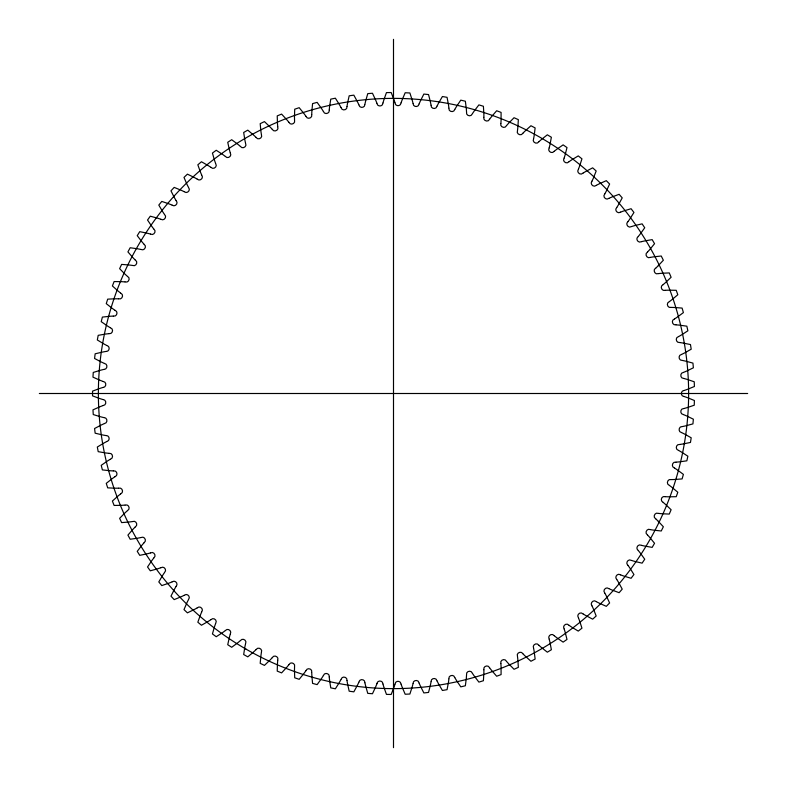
<?xml version="1.0" encoding="UTF-8"?>
<svg xmlns="http://www.w3.org/2000/svg" width="787" height="787" viewBox="0 0 787 787"><rect width="100%" height="100%" fill="white"/><g stroke="black" fill="none" stroke-linecap="round" stroke-linejoin="round"><path stroke-width="1.18" d="M311.741 114.597C312.724 118.178 307.166 119.85 305.986 116.348M483.887 117.352C482.736 120.598 488.284 122.802 489.583 119.211M466.553 674.656C465.786 671.114 471.334 669.776 472.348 673.239M294.564 666.776C295.735 663.323 290.423 661.247 288.977 664.612M329.241 110.052C329.999 113.692 324.342 115.01 323.388 111.449M500.886 123.51C499.509 126.687 504.939 129.206 506.454 125.713M448.924 678.728C448.187 675.384 453.951 673.859 454.807 677.597M277.762 660.096C279.169 656.574 273.709 654.371 272.272 657.647M346.988 106.609C347.52 110.278 341.794 111.252 341.056 107.632M517.472 130.632C515.908 134.036 521.201 136.515 522.883 133.249M431.089 681.552C430.774 677.932 436.451 677.302 437.021 680.863M261.412 652.384C262.986 649.088 257.929 646.343 256.08 649.6M364.873 104.494C365.02 108.094 359.384 108.449 358.931 104.927M533.576 138.846C531.805 142.152 536.941 144.956 538.81 141.798M413.096 683.401C412.782 679.988 418.684 679.191 419.077 683.008M245.574 643.677C247.315 640.411 242.583 637.48 240.429 640.559M382.954 103.058C382.974 106.825 377.111 106.973 376.943 103.333M549.129 148.045C547.162 151.232 552.11 154.35 554.176 151.32M395.054 683.992C395.192 680.361 400.898 680.44 401.026 684.041M230.306 633.997C232.283 630.918 227.591 627.573 225.367 630.564M401.026 102.959C400.878 106.609 395.123 106.609 395.035 102.94M564.092 158.197C561.928 161.266 566.67 164.67 568.922 161.778M377.022 683.45C377.426 679.889 383.053 680.391 382.954 683.942M377.121 683.175L376.943 683.667M215.668 623.383C217.792 620.372 213.484 616.851 210.955 619.654M419.077 103.992C418.704 107.632 412.968 107.258 413.096 103.599M578.396 169.254C576.054 172.186 580.55 175.885 582.99 173.13M358.931 682.073C359.443 678.394 365.207 679.043 364.912 682.732M201.728 611.883C204.049 609.099 199.839 605.154 197.242 607.869M437.021 106.137C436.411 109.777 430.637 108.999 431.069 105.301M591.972 181.187C589.443 183.961 593.723 187.926 596.33 185.339M341.165 679.171C342.011 675.679 347.529 676.879 346.988 680.391M188.516 599.537C190.985 596.792 187.129 592.778 184.296 595.257M454.807 109.403C453.991 112.954 448.324 111.902 448.924 108.272M604.79 193.936C602.104 196.553 606.118 200.774 608.872 198.354M323.388 675.551C324.342 671.97 329.999 673.318 329.241 676.948M176.101 586.394C178.738 583.816 175.117 579.507 172.156 581.859M472.23 113.958C471.059 117.332 465.658 115.659 466.543 112.187M616.792 207.453C613.929 209.903 617.697 214.359 620.589 212.116M305.986 670.652C307.078 667.258 312.557 668.684 311.741 672.177M164.532 572.513C167.306 570.093 164.011 565.607 160.882 567.732M627.878 221.757C625.006 223.754 628.301 228.722 631.43 226.587M153.849 557.924C156.81 555.809 153.672 550.92 150.494 552.936M638.149 236.602C635.02 238.687 638.188 243.567 641.346 241.698M144.09 542.715C147.179 540.777 144.346 535.711 141.05 537.521M647.435 252.115C644.199 253.994 647.022 259.071 650.298 257.408M658.316 265.672L663.352 260.231L661.946 257.418L661.228 256.011L653.849 256.818A93.732 93.732 0 0 0 650.524 257.369M135.295 526.916C138.502 525.175 135.994 519.951 132.59 521.545M655.679 268.229C652.659 269.213 654.538 275.224 658.266 273.63M127.504 510.606C130.77 509.1 128.684 503.749 125.212 505.067M663.018 284.727C659.545 286.193 661.769 291.564 665.212 290.324M120.736 493.843C124.149 492.514 122.27 487.025 118.719 488.176M669.255 301.687C665.713 302.946 667.573 308.445 671.095 307.412M115.02 476.686C118.503 475.584 116.997 469.977 113.358 470.911M674.429 319.01C670.849 320.034 672.314 325.651 675.915 324.844M110.387 459.215C113.948 458.329 112.767 452.633 109.088 453.342M678.512 336.62C674.852 337.416 676.003 343.112 679.634 342.532M106.855 441.487C110.455 440.818 109.629 435.063 105.92 435.545M681.503 354.445C677.804 355.026 678.591 360.771 682.25 360.416M104.425 423.573C108.026 423.15 107.622 417.415 103.933 417.602M683.303 372.458C679.86 372.644 679.938 378.577 683.746 378.439M103.117 405.541C106.776 405.335 106.658 399.53 102.93 399.53M684.051 390.519C680.588 390.48 680.332 396.422 684.119 396.51M102.93 387.47C106.56 387.499 106.865 381.744 103.186 381.479M683.677 408.581C680.253 408.256 679.555 414.178 683.372 414.572M103.864 369.418C107.534 369.654 108.134 363.889 104.425 363.427M682.172 426.593C678.748 426.131 677.755 431.994 681.503 432.555M105.92 351.455C109.521 351.927 110.544 346.28 106.924 345.542M679.634 444.468C675.935 443.878 674.941 449.603 678.512 450.38M109.088 333.658C112.649 334.357 114.046 328.779 110.455 327.825M675.915 462.156C672.255 461.349 670.908 466.986 674.429 467.99M113.358 316.089C116.929 317.004 118.571 311.455 115.02 310.314M39.35 393.5L747.65 393.5M671.026 479.578C667.73 478.496 665.694 484.064 669.255 485.313M118.719 298.824C122.172 299.965 124.218 294.584 120.795 293.207M665.212 496.676C661.66 495.417 659.663 500.739 663.018 502.273M125.133 281.923C128.615 283.31 130.839 277.821 127.553 276.444M658.198 513.36C655.05 511.855 652.364 517.148 655.728 518.82M132.59 265.455C135.915 267.019 138.601 261.864 135.295 260.084M650.229 529.582C647.199 527.89 644.159 532.996 647.435 534.885M141.05 249.479C144.228 251.24 147.258 246.341 144.139 244.344M641.346 545.302C638.109 543.414 635.129 548.362 638.149 550.398M150.494 234.064C153.554 236.011 156.898 231.319 153.898 229.135M631.43 560.413C628.311 558.327 625.026 563.079 627.928 565.302M160.882 219.268C163.853 221.422 167.454 216.848 164.532 214.487M620.589 574.884C617.618 572.602 614.047 577.156 616.792 579.547M172.156 205.141C174.989 207.473 178.885 203.144 176.101 200.606M608.804 588.617C606.226 586.276 602.153 590.309 604.79 593.064M184.296 191.743C186.981 194.251 191.133 190.159 188.516 187.463M596.261 601.622C593.89 599.104 589.463 603.009 591.972 605.813M197.242 179.131C199.76 181.797 204.167 177.97 201.728 175.117M582.99 613.87C580.383 611.145 576.163 614.824 578.396 617.746M210.955 167.346C213.257 170.14 217.901 166.687 215.697 163.686M568.922 625.222C566.601 622.291 562.026 625.803 564.092 628.803M225.367 156.436C227.532 159.397 232.381 156.131 230.306 153.003M554.176 635.68C552.041 632.63 547.26 635.807 549.129 638.955M240.429 146.441C242.376 149.51 247.393 146.628 245.593 143.401M538.81 645.202C536.882 642.035 531.884 644.887 533.576 648.154M256.08 137.4C257.831 140.578 263.025 138.02 261.432 134.685M658.316 521.328L663.352 526.769L662.654 528.185L661.228 530.989L653.849 530.182A93.732 93.732 0 0 1 650.524 529.631M522.834 653.692C521.476 650.692 515.898 652.748 517.472 656.368M272.272 129.353C273.856 132.678 279.208 130.347 277.762 126.904M506.454 661.287C504.929 657.893 499.607 660.116 500.886 663.569M288.927 122.329C290.285 125.713 295.725 123.785 294.564 120.293M489.583 667.789C488.294 664.307 482.805 666.196 483.887 669.727M393.5 39.35L393.5 747.65M674.616 468.108A93.732 93.732 0 0 1 677.43 469.967L683.391 474.384L682.968 475.899L682.093 478.919L674.695 479.499A93.732 93.732 0 0 1 671.321 479.578M676.131 462.146A93.732 93.732 0 0 0 679.496 461.851L686.844 460.818L687.189 459.283L687.868 456.204L681.64 452.171A93.732 93.732 0 0 0 678.709 450.489M679.86 444.439A93.732 93.732 0 0 0 683.195 443.937L690.465 442.451L690.711 440.897L691.193 437.788L684.729 434.149A93.732 93.732 0 0 0 681.699 432.643M682.467 426.534A93.732 93.732 0 0 0 685.762 425.826L692.934 423.888L693.081 422.324L693.367 419.196L686.687 415.959A93.732 93.732 0 0 0 683.578 414.651M683.962 408.512A93.732 93.732 0 0 0 687.208 407.597L694.242 405.216L694.301 403.642L694.39 400.504L687.523 397.691A93.732 93.732 0 0 0 684.336 396.579M684.336 390.421A93.732 93.732 0 0 0 687.523 389.309L694.39 386.496L694.35 384.922L694.242 381.784L687.208 379.403A93.732 93.732 0 0 0 683.962 378.488M683.578 372.349A93.732 93.732 0 0 0 686.687 371.041L693.367 367.804L693.229 366.24L692.934 363.112L685.762 361.164A93.732 93.732 0 0 0 682.467 360.466M681.699 354.357A93.732 93.732 0 0 0 684.729 352.851L691.193 349.212L690.956 347.657L690.465 344.549L683.195 343.063A93.732 93.732 0 0 0 679.86 342.561M678.709 336.511A93.732 93.732 0 0 0 681.64 334.829L687.868 330.796L687.533 329.251L686.844 326.182L679.496 325.149A93.732 93.732 0 0 0 676.131 324.854M674.616 318.892A93.732 93.732 0 0 0 677.43 317.033L683.391 312.616L682.968 311.101L682.093 308.081L674.695 307.501A93.732 93.732 0 0 0 671.321 307.422M669.432 301.559A93.732 93.732 0 0 0 672.128 299.522L677.804 294.741L677.282 293.266L676.22 290.305L668.802 290.187A93.732 93.732 0 0 0 665.428 290.314M663.185 284.579A93.732 93.732 0 0 0 665.743 282.385L671.114 277.26L670.504 275.814L669.265 272.922L661.847 273.266A93.732 93.732 0 0 0 658.493 273.61M658.316 265.672A93.732 93.732 0 0 1 655.896 268.023M647.583 251.958A93.732 93.732 0 0 0 649.855 249.459L654.548 243.704L653.761 242.347L652.167 239.632L644.848 240.901A93.732 93.732 0 0 0 641.562 241.648M638.296 236.434A93.732 93.732 0 0 0 640.402 233.798L644.73 227.768L643.855 226.459L642.103 223.852L634.883 225.564A93.732 93.732 0 0 0 631.646 226.518M628.056 221.521A93.732 93.732 0 0 0 629.994 218.756L633.938 212.47L632.994 211.221L631.076 208.722L623.973 210.886A93.732 93.732 0 0 0 620.805 212.037M616.91 207.266A93.732 93.732 0 0 0 618.68 204.394L622.222 197.871L621.189 196.681L619.123 194.31L612.168 196.907A93.732 93.732 0 0 0 609.079 198.255M604.898 193.74A93.732 93.732 0 0 0 606.482 190.759L609.61 184.03L608.518 182.909L606.305 180.666L599.527 183.696A93.732 93.732 0 0 0 596.526 185.23M592.07 180.98A93.732 93.732 0 0 0 593.467 177.911L596.172 171.005L595.011 169.943L592.66 167.847L586.089 171.291A93.732 93.732 0 0 0 583.187 173.012M578.475 169.048A93.732 93.732 0 0 0 579.675 165.9L581.947 158.836L580.717 157.853L578.248 155.905L571.903 159.751A93.732 93.732 0 0 0 569.109 161.65M564.161 157.98A93.732 93.732 0 0 0 565.164 154.764L566.994 147.572L565.705 146.667L563.118 144.877L557.019 149.107A93.732 93.732 0 0 0 554.353 151.183M549.188 147.828A93.732 93.732 0 0 0 549.995 144.552L551.372 137.263L550.024 136.436L547.329 134.813L541.515 139.417A93.732 93.732 0 0 0 538.977 141.65M533.616 138.62A93.732 93.732 0 0 0 534.216 135.305L535.13 127.937L533.743 127.199L530.95 125.753L525.431 130.711A93.732 93.732 0 0 0 523.04 133.092M517.502 130.406A93.732 93.732 0 0 0 517.885 127.051L518.348 119.644L516.921 119.004L514.039 117.725L508.835 123.018A93.732 93.732 0 0 0 506.602 125.536M500.906 123.205A93.732 93.732 0 0 0 501.083 119.84L501.083 112.413L499.617 111.862L496.666 110.76L491.796 116.368A93.732 93.732 0 0 0 489.721 119.024M483.887 117.056A93.732 93.732 0 0 0 483.857 113.682L483.405 106.275L481.9 105.802L478.889 104.897L474.374 110.79A93.732 93.732 0 0 0 472.475 113.574M466.534 111.97A93.732 93.732 0 0 0 466.288 108.606L465.373 101.238L463.838 100.864L460.779 100.146L456.647 106.314A93.732 93.732 0 0 0 454.916 109.206M448.885 107.967A93.732 93.732 0 0 0 448.442 104.632L447.065 97.332L445.511 97.057L442.412 96.535L438.664 102.94A93.732 93.732 0 0 0 437.119 105.94M431.03 105.084A93.732 93.732 0 0 0 430.371 101.769L428.541 94.578L426.987 94.401L423.859 94.066L420.514 100.697A93.732 93.732 0 0 0 419.166 103.786M413.027 103.304A93.732 93.732 0 0 0 412.162 100.047L409.889 92.974L408.325 92.896L405.177 92.758L402.265 99.585A93.732 93.732 0 0 0 401.104 102.753M394.946 102.654A93.732 93.732 0 0 0 393.884 99.447L391.178 92.541L389.604 92.561L386.456 92.61L383.967 99.605A93.732 93.732 0 0 0 383.013 102.841M376.865 103.127A93.732 93.732 0 0 0 375.606 99.998L372.477 93.269L370.903 93.378L367.765 93.633L365.719 100.766A93.732 93.732 0 0 0 364.961 104.051M358.842 104.72A93.732 93.732 0 0 0 357.387 101.68L353.845 95.158L352.291 95.365L349.172 95.817L347.569 103.058A93.732 93.732 0 0 0 347.018 106.383M340.958 107.435A93.732 93.732 0 0 0 339.315 104.484L335.38 98.198L333.836 98.503L330.756 99.142L329.605 106.471A93.732 93.732 0 0 0 329.261 109.836M323.27 111.252A93.732 93.732 0 0 0 321.45 108.409L317.131 102.379L315.607 102.782L312.577 103.618L311.888 111.006A93.732 93.732 0 0 0 311.75 114.371M305.858 116.171A93.732 93.732 0 0 0 303.871 113.446L299.178 107.691L297.683 108.193L294.712 109.206L294.476 116.624A93.732 93.732 0 0 0 294.554 119.998M288.79 122.152A93.732 93.732 0 0 0 286.635 119.555L281.589 114.105L280.133 114.695L277.231 115.896L277.457 123.313A93.732 93.732 0 0 0 277.742 126.677M272.125 129.186A93.732 93.732 0 0 0 269.803 126.727L264.442 121.611L263.025 122.29L260.192 123.667L260.881 131.055A93.732 93.732 0 0 0 261.382 134.39M255.923 137.243A93.732 93.732 0 0 0 253.463 134.941L247.787 130.16L246.41 130.917L243.675 132.472L244.826 139.801A93.732 93.732 0 0 0 245.524 143.106M240.261 146.293A93.732 93.732 0 0 0 237.654 144.139L231.693 139.722L230.375 140.578L227.738 142.29L229.342 149.54A93.732 93.732 0 0 0 230.247 152.786M225.19 156.298A93.732 93.732 0 0 0 222.455 154.311L216.228 150.278L214.959 151.202L212.441 153.081L214.487 160.214A93.732 93.732 0 0 0 215.599 163.401M210.768 167.218A93.732 93.732 0 0 0 207.916 165.408L201.452 161.768L200.242 162.771L197.842 164.808L200.331 171.792A93.732 93.732 0 0 0 201.639 174.911M197.055 179.023A93.732 93.732 0 0 0 194.094 177.39L187.414 174.153L186.273 175.235L184.001 177.409L186.922 184.237A93.732 93.732 0 0 0 188.418 187.257M184.099 191.644A93.732 93.732 0 0 0 181.049 190.208L174.183 187.395L173.11 188.536L170.976 190.857L174.311 197.478A93.732 93.732 0 0 0 175.993 200.41M171.95 205.053A93.732 93.732 0 0 0 168.821 203.803L161.788 201.423L160.794 202.633L158.807 205.082L162.555 211.487A93.732 93.732 0 0 0 164.404 214.31M160.666 219.199A93.732 93.732 0 0 0 157.459 218.137L150.297 216.199L149.373 217.478L147.543 220.035L151.684 226.194A93.732 93.732 0 0 0 153.711 228.899M150.278 234.005A93.732 93.732 0 0 0 147.012 233.159L139.742 231.663L138.905 232.991L137.243 235.667L141.749 241.56A93.732 93.732 0 0 0 143.942 244.118M140.834 249.44A93.732 93.732 0 0 0 137.528 248.79L130.18 247.748L129.412 249.135L127.927 251.899L132.787 257.497A93.732 93.732 0 0 0 135.138 259.926M132.364 265.426A93.732 93.732 0 0 0 129.019 264.983L121.621 264.402L120.952 265.829L119.634 268.682L124.838 273.974A93.732 93.732 0 0 0 127.327 276.247M124.907 281.903A93.732 93.732 0 0 0 121.542 281.677L114.125 281.559L113.544 283.015L112.403 285.956L117.932 290.905A93.732 93.732 0 0 0 120.559 293.02M118.493 298.824A93.732 93.732 0 0 0 115.118 298.794L107.701 299.139L107.219 300.634L106.265 303.634L112.079 308.238A93.732 93.732 0 0 0 114.833 310.186M113.141 316.099A93.732 93.732 0 0 0 109.767 316.285L102.389 317.092L101.995 318.617L101.228 321.667L107.327 325.897A93.732 93.732 0 0 0 110.2 327.667M108.872 333.678A93.732 93.732 0 0 0 105.517 334.072L98.208 335.341L97.903 336.885L97.332 339.974L103.677 343.821A93.732 93.732 0 0 0 106.648 345.404M105.694 351.494A93.732 93.732 0 0 0 102.379 352.094L95.158 353.806L94.952 355.37L94.578 358.488L101.149 361.931A93.732 93.732 0 0 0 104.218 363.338M103.648 369.467A93.732 93.732 0 0 0 100.372 370.274L93.269 372.438L93.161 374.002L92.974 377.14L99.752 380.17A93.732 93.732 0 0 0 102.9 381.38M102.713 387.529A93.732 93.732 0 0 0 99.496 388.542L92.541 391.139L92.532 392.713L92.541 395.861L99.496 398.458A93.732 93.732 0 0 0 102.713 399.471M102.9 405.62A93.732 93.732 0 0 0 99.752 406.83L92.974 409.86L93.063 411.424L93.269 414.562L100.372 416.726A93.732 93.732 0 0 0 103.648 417.533M104.218 423.662A93.732 93.732 0 0 0 101.149 425.069L94.578 428.512L94.765 430.066L95.158 433.194L102.379 434.906A93.732 93.732 0 0 0 105.694 435.506M106.648 441.596A93.732 93.732 0 0 0 103.677 443.179L97.332 447.026L97.608 448.57L98.208 451.659L105.517 452.928A93.732 93.732 0 0 0 108.872 453.322M110.2 459.333A93.732 93.732 0 0 0 107.327 461.103L101.228 465.333L101.612 466.858L102.389 469.908L109.767 470.715A93.732 93.732 0 0 0 113.141 470.901M114.833 476.814A93.732 93.732 0 0 0 112.079 478.762L106.265 483.366L106.737 484.861L107.701 487.861L115.118 488.206A93.732 93.732 0 0 0 118.493 488.176M120.559 493.98A93.732 93.732 0 0 0 117.932 496.095L112.403 501.044L112.964 502.519L114.125 505.441L121.542 505.323A93.732 93.732 0 0 0 124.907 505.097M127.327 510.753A93.732 93.732 0 0 0 124.838 513.026L119.634 518.318L120.293 519.745L121.621 522.598L129.019 522.017A93.732 93.732 0 0 0 132.364 521.574M135.138 527.074A93.732 93.732 0 0 0 132.787 529.503L127.927 535.101L128.665 536.488L130.18 539.252L137.528 538.21A93.732 93.732 0 0 0 140.834 537.56M143.942 542.882A93.732 93.732 0 0 0 141.749 545.44L137.243 551.333L138.069 552.671L139.742 555.337L147.012 553.841A93.732 93.732 0 0 0 150.278 552.995M153.711 558.101A93.732 93.732 0 0 0 151.684 560.806L147.543 566.965L148.458 568.244L150.297 570.801L157.459 568.863A93.732 93.732 0 0 0 160.666 567.801M164.404 572.69A93.732 93.732 0 0 0 162.555 575.513L158.807 581.918L159.8 583.147L161.788 585.577L168.821 583.197A93.732 93.732 0 0 0 171.95 581.947M175.993 586.59A93.732 93.732 0 0 0 174.311 589.522L170.976 596.143L172.038 597.303L174.183 599.605L181.049 596.792A93.732 93.732 0 0 0 184.099 595.356M188.418 599.743A93.732 93.732 0 0 0 186.922 602.763L184.001 609.591L185.132 610.682L187.414 612.847L194.094 609.61A93.732 93.732 0 0 0 197.055 607.977M201.639 612.089A93.732 93.732 0 0 0 200.331 615.208L197.842 622.192L199.042 623.215L201.452 625.232L207.916 621.592A93.732 93.732 0 0 0 210.768 619.782M215.599 623.599A93.732 93.732 0 0 0 214.487 626.786L212.441 633.919L213.7 634.863L216.228 636.722L222.455 632.689A93.732 93.732 0 0 0 225.19 630.702M230.247 634.214A93.732 93.732 0 0 0 229.342 637.46L227.738 644.71L229.056 645.566L231.693 647.278L237.654 642.861A93.732 93.732 0 0 0 240.261 640.707M245.524 643.894A93.732 93.732 0 0 0 244.826 647.199L243.675 654.528L245.042 655.305L247.787 656.84L253.463 652.059A93.732 93.732 0 0 0 255.923 649.757M261.382 652.61A93.732 93.732 0 0 0 260.881 655.945L260.192 663.333L261.609 664.031L264.442 665.389L269.803 660.273A93.732 93.732 0 0 0 272.125 657.814M277.742 660.323A93.732 93.732 0 0 0 277.457 663.687L277.231 671.104L278.677 671.704L281.589 672.895L286.635 667.445A93.732 93.732 0 0 0 288.79 664.848M294.554 667.002A93.732 93.732 0 0 0 294.476 670.376L294.712 677.794L296.197 678.305L299.178 679.309L303.871 673.554A93.732 93.732 0 0 0 305.858 670.829M311.75 672.629A93.732 93.732 0 0 0 311.888 675.994L312.577 683.382L314.092 683.805L317.131 684.621L321.45 678.591A93.732 93.732 0 0 0 323.27 675.748M329.261 677.164A93.732 93.732 0 0 0 329.605 680.529L330.756 687.858L332.291 688.182L335.38 688.802L339.315 682.516A93.732 93.732 0 0 0 340.958 679.565M347.018 680.617A93.732 93.732 0 0 0 347.569 683.942L349.172 691.183L350.736 691.419L353.845 691.842L357.387 685.32A93.732 93.732 0 0 0 358.842 682.28M364.961 682.949A93.732 93.732 0 0 0 365.719 686.234L367.765 693.367L369.339 693.495L372.477 693.731L375.606 687.002A93.732 93.732 0 0 0 376.865 683.873M383.013 684.159A93.732 93.732 0 0 0 383.967 687.395L386.456 694.39L388.03 694.419L391.178 694.459L393.884 687.553A93.732 93.732 0 0 0 394.946 684.346M401.104 684.247A93.732 93.732 0 0 0 402.265 687.415L405.177 694.242L406.751 694.173L409.889 694.026L412.162 686.953A93.732 93.732 0 0 0 413.027 683.696M419.166 683.214A93.732 93.732 0 0 0 420.514 686.303L423.859 692.934L425.423 692.776L428.541 692.422L430.371 685.231A93.732 93.732 0 0 0 431.03 681.916M437.119 681.06A93.732 93.732 0 0 0 438.664 684.06L442.412 690.465L443.966 690.209L447.065 689.668L448.442 682.368A93.732 93.732 0 0 0 448.885 679.033M454.916 677.794A93.732 93.732 0 0 0 456.647 680.686L460.779 686.854L462.313 686.5L465.373 685.762L466.288 678.394A93.732 93.732 0 0 0 466.534 675.03M472.475 673.426A93.732 93.732 0 0 0 474.374 676.21L478.889 682.103L480.395 681.65L483.405 680.725L483.857 673.318A93.732 93.732 0 0 0 483.887 669.944M489.721 667.976A93.732 93.732 0 0 0 491.796 670.632L496.666 676.24L498.141 675.689L501.083 674.587L501.083 667.16A93.732 93.732 0 0 0 500.906 663.795M506.602 661.464A93.732 93.732 0 0 0 508.835 663.982L514.039 669.275L515.485 668.645L518.348 667.356L517.885 659.949A93.732 93.732 0 0 0 517.502 656.594M523.04 653.908A93.732 93.732 0 0 0 525.431 656.289L530.95 661.247L532.346 660.529L535.13 659.063L534.216 651.695A93.732 93.732 0 0 0 533.616 648.38M538.977 645.35A93.732 93.732 0 0 0 541.515 647.583L547.329 652.187L548.687 651.38L551.372 649.737L549.995 642.448A93.732 93.732 0 0 0 549.188 639.172M554.353 635.817A93.732 93.732 0 0 0 557.019 637.893L563.118 642.123L564.417 641.228L566.994 639.428L565.164 632.236A93.732 93.732 0 0 0 564.161 629.02M569.109 625.35A93.732 93.732 0 0 0 571.903 627.249L578.248 631.095L579.488 630.121L581.947 628.164L579.675 621.1A93.732 93.732 0 0 0 578.475 617.952M583.187 613.988A93.732 93.732 0 0 0 586.089 615.709L592.66 619.153L593.841 618.11L596.172 615.995L593.467 609.089A93.732 93.732 0 0 0 592.07 606.02M596.526 601.77A93.732 93.732 0 0 0 599.527 603.304L606.305 606.334L607.416 605.213L609.61 602.97L606.482 596.241A93.732 93.732 0 0 0 604.898 593.26M609.079 588.745A93.732 93.732 0 0 0 612.168 590.093L619.123 592.69L620.166 591.509L622.222 589.129L618.68 582.606A93.732 93.732 0 0 0 616.91 579.734M620.805 574.963A93.732 93.732 0 0 0 623.973 576.114L631.076 578.278L632.03 577.028L633.938 574.53L629.994 568.244A93.732 93.732 0 0 0 628.056 565.479M631.646 560.482A93.732 93.732 0 0 0 634.883 561.436L642.103 563.148L642.979 561.849L644.73 559.232L640.402 553.202A93.732 93.732 0 0 0 638.296 550.566M641.562 545.352A93.732 93.732 0 0 0 644.848 546.099L652.167 547.368L652.964 546.011L654.548 543.296L649.855 537.541A93.732 93.732 0 0 0 647.583 535.042M655.896 518.977A93.732 93.732 0 0 1 658.316 521.328M658.493 513.39A93.732 93.732 0 0 0 661.847 513.734L669.265 514.078L669.885 512.632L671.114 509.74L665.743 504.615A93.732 93.732 0 0 0 663.185 502.421M665.428 496.686A93.732 93.732 0 0 0 668.802 496.813L676.22 496.695L676.761 495.22L677.804 492.259L672.128 487.478A93.732 93.732 0 0 0 669.432 485.441M245.938 649.088A295.125 295.125 0 0 0 688.625 393.5A295.125 295.125 0 0 0 245.938 137.912A295.125 295.125 0 0 0 245.938 649.088"/></g></svg>
